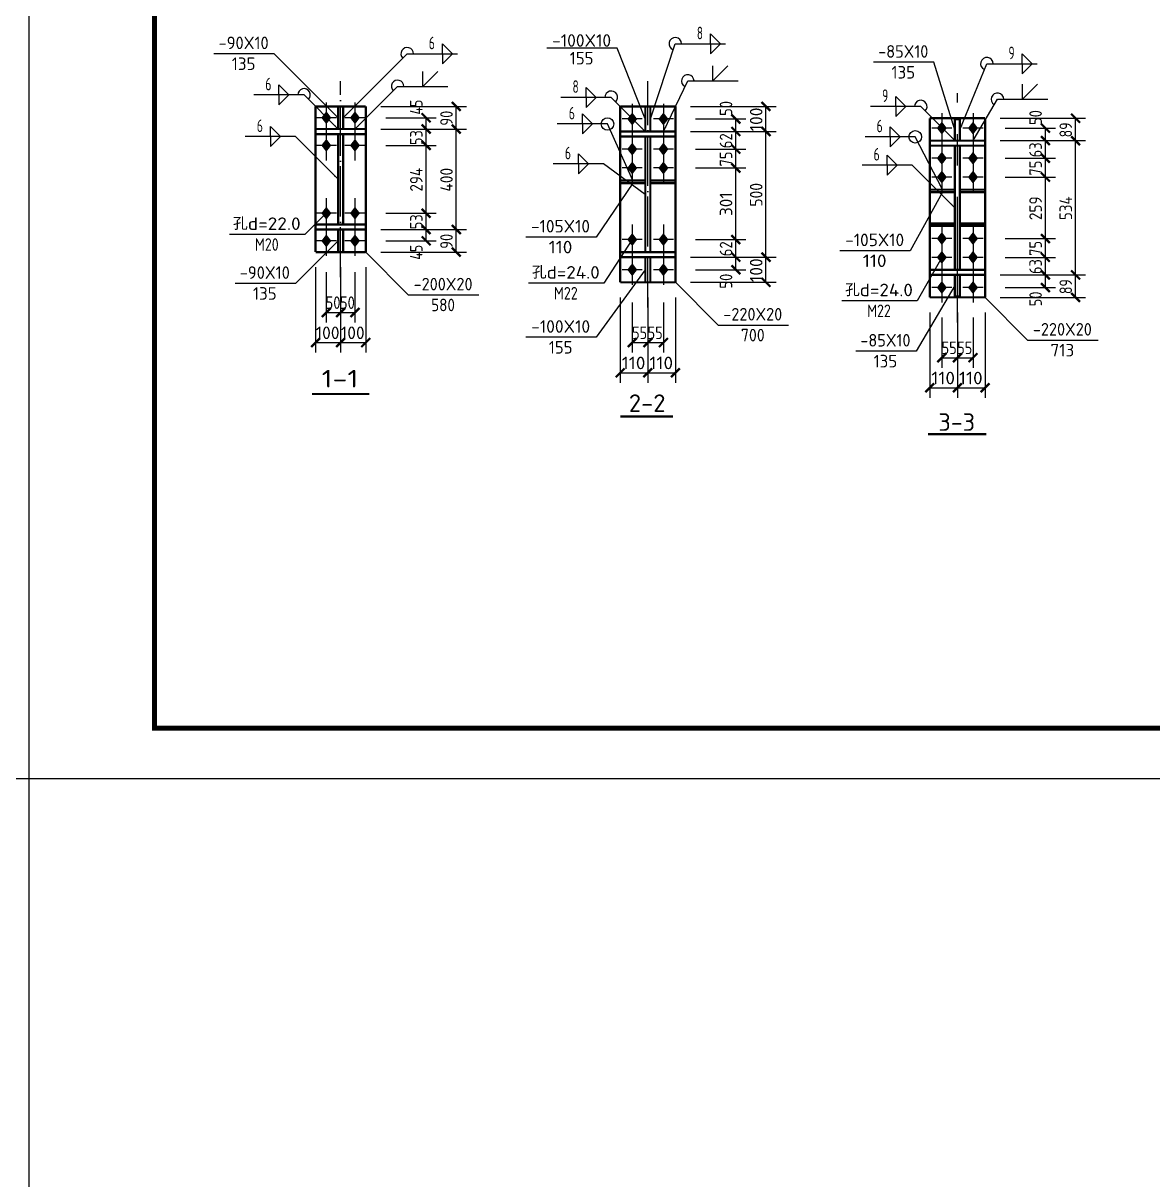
# Model space of a CAD drawing. Extents: x 14207793 to 14719554, y -1675802 to -1228715.
# Drawn here: x 14406920 to 14429390, y -1370679 to -1347660 of the extents above; entities that cross this region are included whole.
import ezdxf
from ezdxf.enums import TextEntityAlignment as Align

# ---------------------------------------------------------------- set-up
doc = ezdxf.new("R2010")
doc.units = 0
doc.header["$LTSCALE"] = 500
doc.header["$MEASUREMENT"] = 0
doc.linetypes.add('6', pattern=[8.75, 5, -1.25, 1.25, -1.25])
doc.linetypes.add('DOTE', pattern=[2.42, 2, -0.2, 0.02, -0.2])
doc.layers.get('0').update_dxf_attribs({"linetype": 'CONTINUOUS'})
for name, color, linetype in [('10', 1, 'CONTINUOUS'), ('20', 2, 'CONTINUOUS'), ('DOTE', 8, 'DOTE'), ('PUB_TITLE', 4, 'CONTINUOUS'), ('尺寸标注', 253, 'CONTINUOUS'), ('焊缝标注', 253, 'CONTINUOUS'), ('编号标注', 253, 'CONTINUOUS'), ('螺栓孔标注', 7, 'CONTINUOUS'), ('钢板标注', 253, 'CONTINUOUS')]:
    doc.layers.add(name, color=color, linetype=linetype)
doc.styles.get("Standard").update_dxf_attribs({"font": 'SYSZ.shx', "width": 0.75, "bigfont": 'SYFS.shx'})

msp = doc.modelspace()

# ---------------------------------------------------------------- linework, layer by layer
at = {"color": 6}
msp.add_lwpolyline([(14394017.5, -1362692.5), (14407030, -1362692.5), (14407030, -1376567.5), (14394017.5, -1376567.5)], close=True, dxfattribs=at)
at = {"layer": '10', "color": 7, "linetype": '6'}
msp.add_line((14425502.5, -1353617.29), (14425502.5, -1349052.72), dxfattribs=at)
at = {"layer": '10', "color": 253}
for p, q in [((14412950, -1349242.5), (14412950, -1349842.5)), ((14413520, -1349242.5), (14413520, -1349842.5)), ((14419035, -1349267.5), (14419035, -1349867.5)), ((14419655, -1349267.5), (14419655, -1349867.5)), ((14413150, -1349542.5), (14412750, -1349542.5)), ((14413720, -1349542.5), (14413320, -1349542.5)), ((14419235, -1349567.5), (14418835, -1349567.5)), ((14419855, -1349567.5), (14419455, -1349567.5)), ((14425192.5, -1349448.76), (14425192.5, -1350048.76)), ((14425812.5, -1349448.76), (14425812.5, -1350048.76)), ((14412950, -1349792.5), (14412950, -1350392.5)), ((14413520, -1349792.5), (14413520, -1350392.5)), ((14425392.5, -1349748.76), (14424992.5, -1349748.76)), ((14426012.5, -1349748.76), (14425612.5, -1349748.76)), ((14419035, -1349867.5), (14419035, -1350467.5)), ((14419655, -1349867.5), (14419655, -1350467.5)), ((14425192.5, -1350048.76), (14425192.5, -1350648.76)), ((14425812.5, -1350048.76), (14425812.5, -1350648.76)), ((14413150, -1350092.5), (14412750, -1350092.5)), ((14413720, -1350092.5), (14413320, -1350092.5)), ((14419235, -1350167.5), (14418835, -1350167.5)), ((14419035, -1350242.5), (14419035, -1350842.5)), ((14419855, -1350167.5), (14419455, -1350167.5)), ((14419655, -1350242.5), (14419655, -1350842.5)), ((14425392.5, -1350348.76), (14424992.5, -1350348.76)), ((14425192.5, -1350423.76), (14425192.5, -1351023.76)), ((14426012.5, -1350348.76), (14425612.5, -1350348.76)), ((14425812.5, -1350423.76), (14425812.5, -1351023.76)), ((14419235, -1350542.5), (14418835, -1350542.5)), ((14419855, -1350542.5), (14419455, -1350542.5)), ((14425392.5, -1350723.76), (14424992.5, -1350723.76)), ((14426012.5, -1350723.76), (14425612.5, -1350723.76)), ((14412950, -1351142.5), (14412950, -1351742.5)), ((14413520, -1351142.5), (14413520, -1351742.5)), ((14413150, -1351442.5), (14412750, -1351442.5)), ((14413720, -1351442.5), (14413320, -1351442.5)), ((14425192.5, -1351646.26), (14425192.5, -1352246.26)), ((14425812.5, -1351646.26), (14425812.5, -1352246.26)), ((14412950, -1351692.5), (14412950, -1352292.5)), ((14413520, -1351692.5), (14413520, -1352292.5)), ((14419035, -1351667.5), (14419035, -1352267.5)), ((14419655, -1351667.5), (14419655, -1352267.5)), ((14413150, -1351992.5), (14412750, -1351992.5)), ((14413720, -1351992.5), (14413320, -1351992.5)), ((14419235, -1351967.5), (14418835, -1351967.5)), ((14419855, -1351967.5), (14419455, -1351967.5)), ((14425392.5, -1351946.26), (14424992.5, -1351946.26)), ((14425192.5, -1352021.26), (14425192.5, -1352621.26)), ((14426012.5, -1351946.26), (14425612.5, -1351946.26)), ((14425812.5, -1352021.26), (14425812.5, -1352621.26)), ((14419035, -1352267.5), (14419035, -1352867.5)), ((14419655, -1352267.5), (14419655, -1352867.5)), ((14425392.5, -1352321.26), (14424992.5, -1352321.26)), ((14426012.5, -1352321.26), (14425612.5, -1352321.26)), ((14419235, -1352567.5), (14418835, -1352567.5)), ((14419855, -1352567.5), (14419455, -1352567.5)), ((14425192.5, -1352621.26), (14425192.5, -1353221.26)), ((14425812.5, -1352621.26), (14425812.5, -1353221.26)), ((14425392.5, -1352921.26), (14424992.5, -1352921.26)), ((14426012.5, -1352921.26), (14425612.5, -1352921.26))]:
    msp.add_line(p, q, dxfattribs=at)
at = {"layer": '10', "color": 3, "const_width": 45}
for points in [[(14412735, -1349767.5), (14412735, -1349867.5)], [(14413735, -1349767.5), (14412735, -1349767.5)], [(14413735, -1349867.5), (14413735, -1349767.5)], [(14418795, -1349817.5), (14418795, -1349917.5)], [(14419895, -1349817.5), (14418795, -1349817.5)], [(14419895, -1349917.5), (14419895, -1349817.5)], [(14412735, -1349867.5), (14413735, -1349867.5)], [(14413185, -1351667.5), (14413185, -1349867.5)], [(14413285, -1351667.5), (14413285, -1349867.5)], [(14418795, -1349917.5), (14419895, -1349917.5)], [(14419295, -1352217.5), (14419295, -1349917.5)], [(14419395, -1352217.5), (14419395, -1349917.5)], [(14424952.5, -1349998.76), (14424952.5, -1350098.76)], [(14426052.5, -1349998.76), (14424952.5, -1349998.76)], [(14426052.5, -1350098.76), (14426052.5, -1349998.76)], [(14424952.5, -1350098.76), (14426052.5, -1350098.76)], [(14425452.5, -1352571.26), (14425452.5, -1350098.76)], [(14425552.5, -1352571.26), (14425552.5, -1350098.76)], [(14412735, -1351667.5), (14412735, -1351767.5)], [(14413735, -1351667.5), (14412735, -1351667.5)], [(14413735, -1351767.5), (14413735, -1351667.5)], [(14412735, -1351767.5), (14413735, -1351767.5)], [(14418795, -1352217.5), (14418795, -1352317.5)], [(14419895, -1352217.5), (14418795, -1352217.5)], [(14418795, -1352317.5), (14419895, -1352317.5)], [(14419895, -1352317.5), (14419895, -1352217.5)], [(14424952.5, -1352571.26), (14424952.5, -1352671.26)], [(14426052.5, -1352571.26), (14424952.5, -1352571.26)], [(14426052.5, -1352671.26), (14426052.5, -1352571.26)], [(14424952.5, -1352671.26), (14426052.5, -1352671.26)]]:
    msp.add_lwpolyline(points, dxfattribs=at)
at = {"layer": '10', "const_width": 45}
for points in [[(14412662.5, -1355040), (14413807.5, -1355040)], [(14418797.5, -1355490), (14419847.5, -1355490)], [(14424920, -1355839.79), (14426077.5, -1355839.79)]]:
    msp.add_lwpolyline(points, dxfattribs=at)
at = {"layer": '10'}
for points in [[(14412950, -1349412.5), (14412850, -1349542.5), (14413050, -1349542.5), (14412950, -1349672.5)], [(14413520, -1349412.5), (14413420, -1349542.5), (14413620, -1349542.5), (14413520, -1349672.5)], [(14419035, -1349437.5), (14418935, -1349567.5), (14419135, -1349567.5), (14419035, -1349697.5)], [(14419655, -1349437.5), (14419555, -1349567.5), (14419755, -1349567.5), (14419655, -1349697.5)], [(14425192.5, -1349618.76), (14425092.5, -1349748.76), (14425292.5, -1349748.76), (14425192.5, -1349878.76)], [(14425812.5, -1349618.76), (14425712.5, -1349748.76), (14425912.5, -1349748.76), (14425812.5, -1349878.76)], [(14412950, -1349962.5), (14412850, -1350092.5), (14413050, -1350092.5), (14412950, -1350222.5)], [(14413520, -1349962.5), (14413420, -1350092.5), (14413620, -1350092.5), (14413520, -1350222.5)], [(14419035, -1350037.5), (14418935, -1350167.5), (14419135, -1350167.5), (14419035, -1350297.5)], [(14419655, -1350037.5), (14419555, -1350167.5), (14419755, -1350167.5), (14419655, -1350297.5)], [(14425192.5, -1350218.76), (14425092.5, -1350348.76), (14425292.5, -1350348.76), (14425192.5, -1350478.76)], [(14425812.5, -1350218.76), (14425712.5, -1350348.76), (14425912.5, -1350348.76), (14425812.5, -1350478.76)], [(14419035, -1350412.5), (14418935, -1350542.5), (14419135, -1350542.5), (14419035, -1350672.5)], [(14419655, -1350412.5), (14419555, -1350542.5), (14419755, -1350542.5), (14419655, -1350672.5)], [(14425192.5, -1350593.76), (14425092.5, -1350723.76), (14425292.5, -1350723.76), (14425192.5, -1350853.76)], [(14425812.5, -1350593.76), (14425712.5, -1350723.76), (14425912.5, -1350723.76), (14425812.5, -1350853.76)], [(14412950, -1351312.5), (14412850, -1351442.5), (14413050, -1351442.5), (14412950, -1351572.5)], [(14413520, -1351312.5), (14413420, -1351442.5), (14413620, -1351442.5), (14413520, -1351572.5)], [(14412950, -1351862.5), (14412850, -1351992.5), (14413050, -1351992.5), (14412950, -1352122.5)], [(14413520, -1351862.5), (14413420, -1351992.5), (14413620, -1351992.5), (14413520, -1352122.5)], [(14419035, -1351837.5), (14418935, -1351967.5), (14419135, -1351967.5), (14419035, -1352097.5)], [(14419655, -1351837.5), (14419555, -1351967.5), (14419755, -1351967.5), (14419655, -1352097.5)], [(14425192.5, -1351816.26), (14425092.5, -1351946.26), (14425292.5, -1351946.26), (14425192.5, -1352076.26)], [(14425812.5, -1351816.26), (14425712.5, -1351946.26), (14425912.5, -1351946.26), (14425812.5, -1352076.26)], [(14425192.5, -1352191.26), (14425092.5, -1352321.26), (14425292.5, -1352321.26), (14425192.5, -1352451.26)], [(14425812.5, -1352191.26), (14425712.5, -1352321.26), (14425912.5, -1352321.26), (14425812.5, -1352451.26)], [(14419035, -1352437.5), (14418935, -1352567.5), (14419135, -1352567.5), (14419035, -1352697.5)], [(14419655, -1352437.5), (14419555, -1352567.5), (14419755, -1352567.5), (14419655, -1352697.5)], [(14425192.5, -1352791.26), (14425092.5, -1352921.26), (14425292.5, -1352921.26), (14425192.5, -1353051.26)], [(14425812.5, -1352791.26), (14425712.5, -1352921.26), (14425912.5, -1352921.26), (14425812.5, -1353051.26)]]:
    msp.add_solid(points, dxfattribs=at)
at = {"layer": '20', "const_width": 45}
for points in [[(14412735, -1349317.5), (14412735, -1352217.5)], [(14413735, -1349317.5), (14412735, -1349317.5)], [(14413185, -1349317.5), (14413185, -1349767.5)], [(14413285, -1349317.5), (14413185, -1349317.5)], [(14413285, -1349767.5), (14413285, -1349317.5)], [(14413735, -1352217.5), (14413735, -1349317.5)], [(14418795, -1349317.5), (14418795, -1352817.5)], [(14419895, -1349317.5), (14418795, -1349317.5)], [(14419295, -1349317.5), (14419295, -1349817.5)], [(14419395, -1349317.5), (14419295, -1349317.5)], [(14419395, -1349817.5), (14419395, -1349317.5)], [(14419895, -1352817.5), (14419895, -1349317.5)], [(14424952.5, -1349552.72), (14424952.5, -1353117.29)], [(14426052.5, -1349552.72), (14424952.5, -1349552.72)], [(14425452.5, -1349573.76), (14425452.5, -1349998.76)], [(14425552.5, -1349573.76), (14425452.5, -1349573.76)], [(14425552.5, -1349998.76), (14425552.5, -1349573.76)], [(14426052.5, -1353117.29), (14426052.5, -1349552.72)], [(14413185, -1349767.5), (14413285, -1349767.5)], [(14419295, -1349817.5), (14419395, -1349817.5)], [(14425452.5, -1349998.76), (14425552.5, -1349998.76)], [(14418795, -1350792.5), (14418795, -1350842.5)], [(14419295, -1350792.5), (14418795, -1350792.5)], [(14418795, -1350842.5), (14419295, -1350842.5)], [(14419295, -1350842.5), (14419295, -1350792.5)], [(14419395, -1350842.5), (14419395, -1350792.5)], [(14419395, -1350792.5), (14419895, -1350792.5)], [(14419895, -1350842.5), (14419395, -1350842.5)], [(14419895, -1350792.5), (14419895, -1350842.5)], [(14424952.5, -1350973.76), (14424952.5, -1351023.76)], [(14425452.5, -1350973.76), (14424952.5, -1350973.76)], [(14425452.5, -1351023.76), (14425452.5, -1350973.76)], [(14425552.5, -1351023.76), (14425552.5, -1350973.76)], [(14425552.5, -1350973.76), (14426052.5, -1350973.76)], [(14426052.5, -1350973.76), (14426052.5, -1351023.76)], [(14424952.5, -1351023.76), (14425452.5, -1351023.76)], [(14426052.5, -1351023.76), (14425552.5, -1351023.76)], [(14424952.5, -1351646.26), (14425452.5, -1351646.26)], [(14424952.5, -1351696.26), (14424952.5, -1351646.26)], [(14425452.5, -1351646.26), (14425452.5, -1351696.26)], [(14425552.5, -1351646.26), (14425552.5, -1351696.26)], [(14426052.5, -1351646.26), (14425552.5, -1351646.26)], [(14426052.5, -1351696.26), (14426052.5, -1351646.26)], [(14413185, -1352217.5), (14413185, -1351767.5)], [(14413185, -1351767.5), (14413285, -1351767.5)], [(14413285, -1351767.5), (14413285, -1352217.5)], [(14425452.5, -1351696.26), (14424952.5, -1351696.26)], [(14425552.5, -1351696.26), (14426052.5, -1351696.26)], [(14412735, -1352217.5), (14413735, -1352217.5)], [(14413285, -1352217.5), (14413185, -1352217.5)], [(14419295, -1352817.5), (14419295, -1352317.5)], [(14419295, -1352317.5), (14419395, -1352317.5)], [(14419395, -1352317.5), (14419395, -1352817.5)], [(14418795, -1352817.5), (14419895, -1352817.5)], [(14419395, -1352817.5), (14419295, -1352817.5)], [(14425452.5, -1353096.26), (14425452.5, -1352671.26)], [(14425452.5, -1352671.26), (14425552.5, -1352671.26)], [(14425552.5, -1352671.26), (14425552.5, -1353096.26)], [(14424952.5, -1353117.29), (14426052.5, -1353117.29)], [(14425552.5, -1353096.26), (14425452.5, -1353096.26)]]:
    msp.add_lwpolyline(points, dxfattribs=at)
at = {"layer": 'DOTE'}
for p, q in [((14413235, -1352717.5), (14413235, -1348817.5)), ((14419345, -1353317.5), (14419345, -1348817.5))]:
    msp.add_line(p, q, dxfattribs=at)
at = {"layer": 'PUB_TITLE'}
msp.add_lwpolyline([(14407030, -1362692.5), (14466430, -1362692.5), (14466430, -1320692.5), (14407030, -1320692.5)], close=True, dxfattribs=at)
at = {"layer": 'PUB_TITLE', "const_width": 100}
msp.add_lwpolyline([(14409530, -1361692.5), (14465430, -1361692.5), (14465430, -1321692.5), (14409530, -1321692.5)], close=True, dxfattribs=at)
at = {"layer": '尺寸标注'}
for p, q in [((14414035, -1349317.5), (14415735, -1349317.5)), ((14415535, -1349767.5), (14415535, -1349317.5)), ((14420195, -1349317.5), (14421895, -1349317.5)), ((14421695, -1349817.5), (14421695, -1349317.5)), ((14414135, -1349542.5), (14415135, -1349542.5)), ((14414935, -1349767.5), (14414935, -1349542.5)), ((14420295, -1349567.5), (14421295, -1349567.5)), ((14421095, -1349817.5), (14421095, -1349567.5)), ((14426352.5, -1349552.72), (14428052.5, -1349552.72)), ((14427852.5, -1349998.76), (14427852.5, -1349552.72)), ((14414035, -1349767.5), (14415735, -1349767.5)), ((14414035, -1349767.5), (14415735, -1349767.5)), ((14414135, -1349767.5), (14415135, -1349767.5)), ((14414135, -1349767.5), (14415135, -1349767.5)), ((14414935, -1350092.5), (14414935, -1349767.5)), ((14415535, -1351767.5), (14415535, -1349767.5)), ((14420195, -1349817.5), (14421895, -1349817.5)), ((14420195, -1349817.5), (14421895, -1349817.5)), ((14420295, -1349817.5), (14421295, -1349817.5)), ((14420295, -1349817.5), (14421295, -1349817.5)), ((14421095, -1350167.5), (14421095, -1349817.5)), ((14421695, -1352317.5), (14421695, -1349817.5)), ((14426452.5, -1349748.76), (14427452.5, -1349748.76)), ((14427252.5, -1349998.76), (14427252.5, -1349748.76)), ((14426352.5, -1349998.76), (14428052.5, -1349998.76)), ((14426352.5, -1349998.76), (14428052.5, -1349998.76)), ((14426452.5, -1349998.76), (14427452.5, -1349998.76)), ((14426452.5, -1349998.76), (14427452.5, -1349998.76)), ((14427252.5, -1350348.76), (14427252.5, -1349998.76)), ((14427852.5, -1352671.26), (14427852.5, -1349998.76)), ((14414135, -1350092.5), (14415135, -1350092.5)), ((14414135, -1350092.5), (14415135, -1350092.5)), ((14414935, -1351442.5), (14414935, -1350092.5)), ((14420295, -1350167.5), (14421295, -1350167.5)), ((14420295, -1350167.5), (14421295, -1350167.5)), ((14421095, -1350542.5), (14421095, -1350167.5)), ((14426452.5, -1350348.76), (14427452.5, -1350348.76)), ((14426452.5, -1350348.76), (14427452.5, -1350348.76)), ((14427252.5, -1350723.76), (14427252.5, -1350348.76)), ((14420295, -1350542.5), (14421295, -1350542.5)), ((14420295, -1350542.5), (14421295, -1350542.5)), ((14421095, -1351967.5), (14421095, -1350542.5)), ((14426452.5, -1350723.76), (14427452.5, -1350723.76)), ((14426452.5, -1350723.76), (14427452.5, -1350723.76)), ((14427252.5, -1351946.26), (14427252.5, -1350723.76)), ((14414135, -1351442.5), (14415135, -1351442.5)), ((14414135, -1351442.5), (14415135, -1351442.5)), ((14414935, -1351767.5), (14414935, -1351442.5)), ((14414035, -1351767.5), (14415735, -1351767.5)), ((14414035, -1351767.5), (14415735, -1351767.5)), ((14414135, -1351767.5), (14415135, -1351767.5)), ((14414135, -1351767.5), (14415135, -1351767.5)), ((14414935, -1351992.5), (14414935, -1351767.5)), ((14415535, -1352217.5), (14415535, -1351767.5)), ((14414135, -1351992.5), (14415135, -1351992.5)), ((14420295, -1351967.5), (14421295, -1351967.5)), ((14420295, -1351967.5), (14421295, -1351967.5)), ((14421095, -1352317.5), (14421095, -1351967.5)), ((14426452.5, -1351946.26), (14427452.5, -1351946.26)), ((14426452.5, -1351946.26), (14427452.5, -1351946.26)), ((14427252.5, -1352321.26), (14427252.5, -1351946.26)), ((14414035, -1352217.5), (14415735, -1352217.5)), ((14420195, -1352317.5), (14421895, -1352317.5)), ((14420195, -1352317.5), (14421895, -1352317.5)), ((14420295, -1352317.5), (14421295, -1352317.5)), ((14420295, -1352317.5), (14421295, -1352317.5)), ((14421095, -1352567.5), (14421095, -1352317.5)), ((14421695, -1352817.5), (14421695, -1352317.5)), ((14426452.5, -1352321.26), (14427452.5, -1352321.26)), ((14426452.5, -1352321.26), (14427452.5, -1352321.26)), ((14427252.5, -1352671.26), (14427252.5, -1352321.26)), ((14412735, -1352517.5), (14412735, -1354217.5)), ((14413235, -1352517.5), (14413235, -1354217.5)), ((14413235, -1352517.5), (14413235, -1354217.5)), ((14413735, -1352517.5), (14413735, -1354217.5)), ((14420295, -1352567.5), (14421295, -1352567.5)), ((14412950, -1352617.5), (14412950, -1353617.5)), ((14413235, -1352617.5), (14413235, -1353617.5)), ((14413235, -1352617.5), (14413235, -1353617.5)), ((14413520, -1352617.5), (14413520, -1353617.5)), ((14426352.5, -1352671.26), (14428052.5, -1352671.26)), ((14426352.5, -1352671.26), (14428052.5, -1352671.26)), ((14426452.5, -1352671.26), (14427452.5, -1352671.26)), ((14426452.5, -1352671.26), (14427452.5, -1352671.26)), ((14427252.5, -1352921.26), (14427252.5, -1352671.26)), ((14427852.5, -1353117.29), (14427852.5, -1352671.26)), ((14420195, -1352817.5), (14421895, -1352817.5)), ((14426452.5, -1352921.26), (14427452.5, -1352921.26)), ((14418795, -1353117.5), (14418795, -1354817.5)), ((14419035, -1353217.5), (14419035, -1354217.5)), ((14419345, -1353117.5), (14419345, -1354817.5)), ((14419345, -1353117.5), (14419345, -1354817.5)), ((14419345, -1353217.5), (14419345, -1354217.5)), ((14419345, -1353217.5), (14419345, -1354217.5)), ((14419655, -1353217.5), (14419655, -1354217.5)), ((14419895, -1353117.5), (14419895, -1354817.5)), ((14426352.5, -1353117.29), (14428052.5, -1353117.29)), ((14412950, -1353417.5), (14413235, -1353417.5)), ((14413235, -1353417.5), (14413520, -1353417.5)), ((14424952.5, -1353417.29), (14424952.5, -1355117.29)), ((14425502.5, -1353417.29), (14425502.5, -1355117.29)), ((14425502.5, -1353417.29), (14425502.5, -1355117.29)), ((14426052.5, -1353417.29), (14426052.5, -1355117.29)), ((14425192.5, -1353517.29), (14425192.5, -1354517.29)), ((14425502.5, -1353517.29), (14425502.5, -1354517.29)), ((14425502.5, -1353517.29), (14425502.5, -1354517.29)), ((14425812.5, -1353517.29), (14425812.5, -1354517.29)), ((14412735, -1354017.5), (14413235, -1354017.5)), ((14413235, -1354017.5), (14413735, -1354017.5)), ((14419035, -1354017.5), (14419345, -1354017.5)), ((14419345, -1354017.5), (14419655, -1354017.5)), ((14425192.5, -1354317.29), (14425502.5, -1354317.29)), ((14425502.5, -1354317.29), (14425812.5, -1354317.29)), ((14418795, -1354617.5), (14419345, -1354617.5)), ((14419345, -1354617.5), (14419895, -1354617.5)), ((14424952.5, -1354917.29), (14425502.5, -1354917.29)), ((14425502.5, -1354917.29), (14426052.5, -1354917.29))]:
    msp.add_line(p, q, dxfattribs=at)
at = {"layer": '尺寸标注', "const_width": 45}
for points in [[(14415446.61, -1349229.11), (14415623.39, -1349405.89)], [(14421606.61, -1349229.11), (14421783.39, -1349405.89)], [(14414846.61, -1349454.11), (14415023.39, -1349630.89)], [(14421006.61, -1349479.11), (14421183.39, -1349655.89)], [(14427764.11, -1349464.33), (14427940.89, -1349641.11)], [(14414846.61, -1349679.11), (14415023.39, -1349855.89)], [(14414846.61, -1349679.11), (14415023.39, -1349855.89)], [(14415446.61, -1349679.11), (14415623.39, -1349855.89)], [(14415446.61, -1349679.11), (14415623.39, -1349855.89)], [(14421006.61, -1349729.11), (14421183.39, -1349905.89)], [(14421006.61, -1349729.11), (14421183.39, -1349905.89)], [(14421606.61, -1349729.11), (14421783.39, -1349905.89)], [(14421606.61, -1349729.11), (14421783.39, -1349905.89)], [(14427164.11, -1349660.37), (14427340.89, -1349837.15)], [(14414846.61, -1350004.11), (14415023.39, -1350180.89)], [(14414846.61, -1350004.11), (14415023.39, -1350180.89)], [(14427164.11, -1349910.37), (14427340.89, -1350087.15)], [(14427164.11, -1349910.37), (14427340.89, -1350087.15)], [(14427764.11, -1349910.37), (14427940.89, -1350087.15)], [(14427764.11, -1349910.37), (14427940.89, -1350087.15)], [(14421006.61, -1350079.11), (14421183.39, -1350255.89)], [(14421006.61, -1350079.11), (14421183.39, -1350255.89)], [(14427164.11, -1350260.37), (14427340.89, -1350437.15)], [(14427164.11, -1350260.37), (14427340.89, -1350437.15)], [(14421006.61, -1350454.11), (14421183.39, -1350630.89)], [(14421006.61, -1350454.11), (14421183.39, -1350630.89)], [(14427164.11, -1350635.37), (14427340.89, -1350812.15)], [(14427164.11, -1350635.37), (14427340.89, -1350812.15)], [(14414846.61, -1351354.11), (14415023.39, -1351530.89)], [(14414846.61, -1351354.11), (14415023.39, -1351530.89)], [(14414846.61, -1351679.11), (14415023.39, -1351855.89)], [(14414846.61, -1351679.11), (14415023.39, -1351855.89)], [(14415446.61, -1351679.11), (14415623.39, -1351855.89)], [(14415446.61, -1351679.11), (14415623.39, -1351855.89)], [(14414846.61, -1351904.11), (14415023.39, -1352080.89)], [(14421006.61, -1351879.11), (14421183.39, -1352055.89)], [(14421006.61, -1351879.11), (14421183.39, -1352055.89)], [(14427164.11, -1351857.87), (14427340.89, -1352034.64)], [(14427164.11, -1351857.87), (14427340.89, -1352034.64)], [(14415446.61, -1352129.11), (14415623.39, -1352305.89)], [(14421006.61, -1352229.11), (14421183.39, -1352405.89)], [(14421006.61, -1352229.11), (14421183.39, -1352405.89)], [(14421606.61, -1352229.11), (14421783.39, -1352405.89)], [(14421606.61, -1352229.11), (14421783.39, -1352405.89)], [(14427164.11, -1352232.87), (14427340.89, -1352409.64)], [(14427164.11, -1352232.87), (14427340.89, -1352409.64)], [(14421006.61, -1352479.11), (14421183.39, -1352655.89)], [(14427164.11, -1352582.87), (14427340.89, -1352759.64)], [(14427164.11, -1352582.87), (14427340.89, -1352759.64)], [(14427764.11, -1352582.87), (14427940.89, -1352759.64)], [(14427764.11, -1352582.87), (14427940.89, -1352759.64)], [(14421606.61, -1352729.11), (14421783.39, -1352905.89)], [(14427164.11, -1352832.87), (14427340.89, -1353009.64)], [(14427764.11, -1353028.9), (14427940.89, -1353205.68)], [(14412861.61, -1353505.89), (14413038.39, -1353329.11)], [(14413146.61, -1353505.89), (14413323.39, -1353329.11)], [(14413146.61, -1353505.89), (14413323.39, -1353329.11)], [(14413431.61, -1353505.89), (14413608.39, -1353329.11)], [(14412646.61, -1354105.89), (14412823.39, -1353929.11)], [(14413146.61, -1354105.89), (14413323.39, -1353929.11)], [(14413146.61, -1354105.89), (14413323.39, -1353929.11)], [(14413646.61, -1354105.89), (14413823.39, -1353929.11)], [(14418946.61, -1354105.89), (14419123.39, -1353929.11)], [(14419256.61, -1354105.89), (14419433.39, -1353929.11)], [(14419256.61, -1354105.89), (14419433.39, -1353929.11)], [(14419566.61, -1354105.89), (14419743.39, -1353929.11)], [(14425104.11, -1354405.68), (14425280.89, -1354228.9)], [(14425414.11, -1354405.68), (14425590.89, -1354228.9)], [(14425414.11, -1354405.68), (14425590.89, -1354228.9)], [(14425724.11, -1354405.68), (14425900.89, -1354228.9)], [(14418706.61, -1354705.89), (14418883.39, -1354529.11)], [(14419256.61, -1354705.89), (14419433.39, -1354529.11)], [(14419256.61, -1354705.89), (14419433.39, -1354529.11)], [(14419806.61, -1354705.89), (14419983.39, -1354529.11)], [(14424864.11, -1355005.68), (14425040.89, -1354828.9)], [(14425414.11, -1355005.68), (14425590.89, -1354828.9)], [(14425414.11, -1355005.68), (14425590.89, -1354828.9)], [(14425964.11, -1355005.68), (14426140.89, -1354828.9)]]:
    msp.add_lwpolyline(points, dxfattribs=at)
at = {"layer": '焊缝标注'}
for p, q in [((14420589.49, -1348071.75), (14420589.49, -1347871.75)), ((14420589.49, -1347871.75), (14420789.49, -1348071.75)), ((14415258.3, -1348270.21), (14415258.3, -1348070.21)), ((14415258.3, -1348070.21), (14415458.3, -1348270.21)), ((14419395, -1349567.5), (14419889.49, -1348071.75)), ((14419889.49, -1348071.75), (14420889.49, -1348071.75)), ((14420589.49, -1348071.75), (14420589.49, -1348271.75)), ((14420589.49, -1348271.75), (14420789.49, -1348071.75)), ((14413285, -1349542.5), (14414558.3, -1348270.21)), ((14414558.3, -1348270.21), (14415558.3, -1348270.21)), ((14415258.3, -1348270.21), (14415258.3, -1348470.21)), ((14415258.3, -1348470.21), (14415458.3, -1348270.21)), ((14426788.45, -1348468.18), (14426788.45, -1348268.18)), ((14426788.45, -1348268.18), (14426988.45, -1348468.18)), ((14414868.87, -1348919.31), (14415168.87, -1348619.31)), ((14414868.87, -1348919.31), (14414868.87, -1348619.31)), ((14420638.93, -1348809.28), (14420938.93, -1348509.28)), ((14420638.93, -1348809.28), (14420638.93, -1348509.28)), ((14425552.5, -1349786.26), (14426088.45, -1348468.18)), ((14426088.45, -1348468.18), (14427088.45, -1348468.18)), ((14426788.45, -1348468.18), (14426788.45, -1348668.18)), ((14426788.45, -1348668.18), (14426988.45, -1348468.18)), ((14412006.99, -1349087.87), (14412006.99, -1348887.87)), ((14412206.99, -1349087.87), (14412006.99, -1348887.87)), ((14419655, -1349817.5), (14420138.93, -1348809.28)), ((14420138.93, -1348809.28), (14421138.93, -1348809.28)), ((14426798.56, -1349174.27), (14427098.56, -1348874.27)), ((14426798.56, -1349174.27), (14426798.56, -1348874.27)), ((14412506.99, -1349087.87), (14411506.99, -1349087.87)), ((14412006.99, -1349087.87), (14412006.99, -1349287.87)), ((14412206.99, -1349087.87), (14412006.99, -1349287.87)), ((14413185, -1349767.5), (14412506.99, -1349087.87)), ((14413520, -1349767.5), (14414368.87, -1348919.31)), ((14414368.87, -1348919.31), (14415368.87, -1348919.31)), ((14418116.99, -1349137.87), (14418116.99, -1348937.87)), ((14418316.99, -1349137.87), (14418116.99, -1348937.87)), ((14424274.49, -1349319.13), (14424274.49, -1349119.13)), ((14424474.49, -1349319.13), (14424274.49, -1349119.13)), ((14418616.99, -1349137.87), (14417616.99, -1349137.87)), ((14418116.99, -1349137.87), (14418116.99, -1349337.87)), ((14418316.99, -1349137.87), (14418116.99, -1349337.87)), ((14419295, -1349817.5), (14418616.99, -1349137.87)), ((14424774.49, -1349319.13), (14423774.49, -1349319.13)), ((14424274.49, -1349319.13), (14424274.49, -1349519.13)), ((14424474.49, -1349319.13), (14424274.49, -1349519.13)), ((14425452.5, -1349998.76), (14424774.49, -1349319.13)), ((14425812.5, -1349998.76), (14426298.56, -1349174.27)), ((14426298.56, -1349174.27), (14427298.56, -1349174.27)), ((14418043.13, -1349666.26), (14418043.13, -1349466.26)), ((14418243.13, -1349666.26), (14418043.13, -1349466.26)), ((14411837.49, -1349917.96), (14411837.49, -1349717.96)), ((14412037.49, -1349917.96), (14411837.49, -1349717.96)), ((14418543.13, -1349666.26), (14417543.13, -1349666.26)), ((14418043.13, -1349666.26), (14418043.13, -1349866.26)), ((14418243.13, -1349666.26), (14418043.13, -1349866.26)), ((14419045, -1350792.5), (14418543.13, -1349666.26)), ((14424164.43, -1349921.99), (14424164.43, -1349721.99)), ((14424364.43, -1349921.99), (14424164.43, -1349721.99)), ((14412337.49, -1349917.96), (14411337.49, -1349917.96)), ((14411837.49, -1349917.96), (14411837.49, -1350117.96)), ((14412037.49, -1349917.96), (14411837.49, -1350117.96)), ((14413185, -1350767.5), (14412337.49, -1349917.96)), ((14424664.43, -1349921.99), (14423664.43, -1349921.99)), ((14424164.43, -1349921.99), (14424164.43, -1350121.99)), ((14424364.43, -1349921.99), (14424164.43, -1350121.99)), ((14425202.5, -1350973.76), (14424664.43, -1349921.99)), ((14417965.14, -1350459.83), (14417965.14, -1350259.83)), ((14418165.14, -1350459.83), (14417965.14, -1350259.83)), ((14418465.14, -1350459.83), (14417465.14, -1350459.83)), ((14417965.14, -1350459.83), (14417965.14, -1350659.83)), ((14418165.14, -1350459.83), (14417965.14, -1350659.83)), ((14419295, -1351067.5), (14418465.14, -1350459.83)), ((14424604.99, -1350485.47), (14423604.99, -1350485.47)), ((14424104.99, -1350485.47), (14424104.99, -1350285.47)), ((14424304.99, -1350485.47), (14424104.99, -1350285.47)), ((14424104.99, -1350485.47), (14424104.99, -1350685.47)), ((14424304.99, -1350485.47), (14424104.99, -1350685.47)), ((14425452.5, -1351335.01), (14424604.99, -1350485.47))]:
    msp.add_line(p, q, dxfattribs=at)
for centre in [(14418543.13, -1349666.26), (14424664.43, -1349921.99)]:
    msp.add_circle(centre, 125, dxfattribs=at)
for centre, start, end in [((14419889.49, -1348071.75), 0, 251.706199), ((14414558.3, -1348270.21), 0, 224.977194), ((14426088.45, -1348468.18), 0, 247.872535), ((14414368.87, -1348919.31), 0, 224.977194), ((14420138.93, -1348809.28), 0, 244.359931), ((14412506.99, -1349087.87), 314.931548, 180.000005), ((14418616.99, -1349137.87), 314.931548, 180.000005), ((14426298.56, -1349174.27), 0, 239.479178), ((14424774.49, -1349319.13), 314.931548, 180.000005)]:
    msp.add_arc(centre, 125, start, end, dxfattribs=at)
for points in [[(14413285, -1349542.5), (14413366.34, -1349482.43), (14413345.14, -1349461.21)], [(14419395, -1349567.5), (14419440.63, -1349477.26), (14419412.15, -1349467.85)], [(14413185, -1349767.5), (14413124.99, -1349686.11), (14413103.75, -1349707.3)], [(14413520, -1349767.5), (14413601.34, -1349707.43), (14413580.14, -1349686.21)], [(14419295, -1349817.5), (14419234.99, -1349736.11), (14419213.75, -1349757.3)], [(14419655, -1349817.5), (14419711.79, -1349733.84), (14419684.75, -1349720.86)], [(14425552.5, -1349786.26), (14425604.06, -1349699.27), (14425576.27, -1349687.97)], [(14425452.5, -1349998.76), (14425392.49, -1349917.37), (14425371.25, -1349938.56)], [(14425812.5, -1349998.76), (14425876.21, -1349920.23), (14425850.36, -1349905)], [(14413185, -1350767.5), (14413124.99, -1350686.11), (14413103.75, -1350707.3)], [(14419045, -1350792.5), (14419018, -1350695.05), (14418990.6, -1350707.26)], [(14425202.5, -1350973.76), (14425170.31, -1350877.9), (14425143.6, -1350891.56)], [(14419295, -1351067.5), (14419223.18, -1350996.32), (14419205.46, -1351020.52)], [(14425452.5, -1351335.01), (14425392.49, -1351253.62), (14425371.25, -1351274.81)]]:
    msp.add_solid(points, dxfattribs=at)
at = {"layer": '编号标注', "const_width": 10}
for points in [[(14412740, -1350767.5, 1), (14412730, -1350767.5, 1), (14412740, -1350767.5, 1)], [(14418800, -1351067.5, 1), (14418790, -1351067.5, 1), (14418800, -1351067.5, 1)], [(14424957.5, -1351335.01, 1), (14424947.5, -1351335.01, 1), (14424957.5, -1351335.01, 1)]]:
    msp.add_lwpolyline(points, format="xyb", dxfattribs=at)
at = {"layer": '螺栓孔标注'}
for p, q in [((14412950, -1351442.5), (14412524.89, -1351865.92)), ((14412524.89, -1351865.92), (14411024.89, -1351865.92)), ((14419035, -1351967.5), (14418472.86, -1352834.86)), ((14425192.5, -1352321.26), (14424701.37, -1353184.97)), ((14418472.86, -1352834.86), (14416972.86, -1352834.86)), ((14424701.37, -1353184.97), (14423201.37, -1353184.97))]:
    msp.add_line(p, q, dxfattribs=at)
at = {"layer": '螺栓孔标注', "const_width": 10}
for points in [[(14412955, -1351442.5, 1), (14412945, -1351442.5, 1), (14412955, -1351442.5, 1)], [(14419040, -1351967.5, 1), (14419030, -1351967.5, 1), (14419040, -1351967.5, 1)], [(14425197.5, -1352321.26, 1), (14425187.5, -1352321.26, 1), (14425197.5, -1352321.26, 1)]]:
    msp.add_lwpolyline(points, format="xyb", dxfattribs=at)
at = {"layer": '钢板标注'}
for p, q in [((14418736.76, -1348157.76), (14417336.76, -1348157.76)), ((14419295, -1349567.5), (14418736.76, -1348157.76)), ((14411913.73, -1348268.19), (14410713.73, -1348268.19)), ((14413185, -1349542.5), (14411913.73, -1348268.19)), ((14425034.16, -1348438.62), (14423834.16, -1348438.62)), ((14425452.5, -1349786.26), (14425034.16, -1348438.62)), ((14419045, -1350842.5), (14418316.85, -1351916.31)), ((14425202.5, -1351023.76), (14424565.56, -1352188.53)), ((14413185, -1351992.5), (14412334.78, -1352839.34)), ((14418316.85, -1351916.31), (14416916.85, -1351916.31)), ((14413735, -1352217.5), (14414581.16, -1353068.39)), ((14424565.56, -1352188.53), (14423165.56, -1352188.53)), ((14419295, -1352567.5), (14418319.67, -1353911.45)), ((14412334.78, -1352839.34), (14411134.78, -1352839.34)), ((14419895, -1352817.5), (14420741.16, -1353668.39)), ((14425452.5, -1352883.76), (14424679, -1354186.19)), ((14414581.16, -1353068.39), (14415981.16, -1353068.39)), ((14426052.5, -1353117.29), (14426898.66, -1353968.18)), ((14420741.16, -1353668.39), (14422141.16, -1353668.39)), ((14418319.67, -1353911.45), (14416919.67, -1353911.45)), ((14424679, -1354186.19), (14423479, -1354186.19)), ((14426898.66, -1353968.18), (14428298.66, -1353968.18))]:
    msp.add_line(p, q, dxfattribs=at)
at = {"layer": '钢板标注', "const_width": 10}
for points in [[(14413190, -1349542.5, 1), (14413180, -1349542.5, 1), (14413190, -1349542.5, 1)], [(14419300, -1349567.5, 1), (14419290, -1349567.5, 1), (14419300, -1349567.5, 1)], [(14425457.5, -1349786.26, 1), (14425447.5, -1349786.26, 1), (14425457.5, -1349786.26, 1)], [(14419050, -1350842.5, 1), (14419040, -1350842.5, 1), (14419050, -1350842.5, 1)], [(14425207.5, -1351023.76, 1), (14425197.5, -1351023.76, 1), (14425207.5, -1351023.76, 1)], [(14413190, -1351992.5, 1), (14413180, -1351992.5, 1), (14413190, -1351992.5, 1)], [(14413740, -1352217.5, 1), (14413730, -1352217.5, 1), (14413740, -1352217.5, 1)], [(14419300, -1352567.5, 1), (14419290, -1352567.5, 1), (14419300, -1352567.5, 1)], [(14419900, -1352817.5, 1), (14419890, -1352817.5, 1), (14419900, -1352817.5, 1)], [(14425457.5, -1352883.76, 1), (14425447.5, -1352883.76, 1), (14425457.5, -1352883.76, 1)], [(14426057.5, -1353117.29, 1), (14426047.5, -1353117.29, 1), (14426057.5, -1353117.29, 1)]]:
    msp.add_lwpolyline(points, format="xyb", dxfattribs=at)

# ---------------------------------------------------------------- texts
at = {"layer": '10'}
for s, width, p, p2 in [('1-1', 0.930638, (14412857, -1354909.5), (14413586, -1354909.5)), ('2-2', 0.729, (14418967, -1355397), (14419696, -1355397)), ('3-3', 0.728999, (14425124.5, -1355774.29), (14425853.5, -1355774.29))]:
    msp.add_text(s, height=350, dxfattribs=dict(at, width=width)).set_placement(p, p2, align=Align.FIT)
at = {"layer": '尺寸标注'}
for s, width, p, p2 in [('45', 0.735, (14414865, -1349481.25), (14414865, -1349183.75)), ('50', 0.735, (14421025, -1349506.25), (14421025, -1349208.75)), ('100', 0.7938, (14421625, -1349812.5), (14421625, -1349340)), ('90', 0.735, (14415465, -1349700), (14415465, -1349402.5)), ('50', 0.735, (14427182.5, -1349687.51), (14427182.5, -1349390.01)), ('53', 0.735, (14414865, -1350087.5), (14414865, -1349790)), ('89', 0.757272, (14427782.5, -1349933.24), (14427782.5, -1349635.74)), ('62', 0.735, (14421025, -1350150), (14421025, -1349852.5)), ('63', 0.735, (14427182.5, -1350331.26), (14427182.5, -1350033.76)), ('75', 0.735, (14421025, -1350512.5), (14421025, -1350215)), ('75', 0.735, (14427182.5, -1350693.76), (14427182.5, -1350396.26)), ('294', 0.721636, (14414865, -1351012.5), (14414865, -1350540)), ('400', 0.735, (14415465, -1351012.5), (14415465, -1350540)), ('500', 0.735, (14421625, -1351312.5), (14421625, -1350840)), ('301', 0.882, (14421025, -1351500), (14421025, -1351027.5)), ('259', 0.748868, (14427182.5, -1351580.01), (14427182.5, -1351107.51)), ('534', 0.721636, (14427782.5, -1351580.01), (14427782.5, -1351107.51)), ('53', 0.735001, (14414865, -1351762.5), (14414865, -1351465)), ('90', 0.735001, (14415465, -1352150), (14415465, -1351852.5)), ('45', 0.735001, (14414865, -1352368.75), (14414865, -1352071.25)), ('62', 0.735001, (14421025, -1352300), (14421025, -1352002.5)), ('75', 0.735, (14427182.5, -1352291.26), (14427182.5, -1351993.76)), ('100', 0.7938, (14421625, -1352812.5), (14421625, -1352340)), ('63', 0.735, (14427182.5, -1352653.76), (14427182.5, -1352356.26)), ('50', 0.735001, (14421025, -1352943.75), (14421025, -1352646.25)), ('89', 0.757272, (14427782.5, -1353051.77), (14427782.5, -1352754.27)), ('50', 0.735001, (14427182.5, -1353297.51), (14427182.5, -1353000.01))]:
    msp.add_text(s, height=250, rotation=90, dxfattribs=dict(at, width=width)).set_placement(p, p2, align=Align.FIT)
for s, width, p, p2 in [('50', 0.735, (14412935, -1353347.5), (14413232.5, -1353347.5)), ('50', 0.735001, (14413220, -1353347.5), (14413517.5, -1353347.5)), ('100', 0.7938, (14412740, -1353947.5), (14413212.5, -1353947.5)), ('100', 0.7938, (14413240, -1353947.5), (14413712.5, -1353947.5)), ('55', 0.735, (14419032.5, -1353947.5), (14419330, -1353947.5)), ('55', 0.735, (14419342.5, -1353947.5), (14419640, -1353947.5)), ('55', 0.735002, (14425190, -1354247.29), (14425487.5, -1354247.29)), ('55', 0.734998, (14425500, -1354247.29), (14425797.5, -1354247.29)), ('110', 0.862826, (14418825, -1354547.5), (14419297.5, -1354547.5)), ('110', 0.862826, (14419375, -1354547.5), (14419847.5, -1354547.5)), ('110', 0.862824, (14424982.5, -1354847.29), (14425455, -1354847.29)), ('110', 0.862824, (14425532.5, -1354847.29), (14426005, -1354847.29))]:
    msp.add_text(s, height=250, dxfattribs=dict(at, width=width)).set_placement(p, p2, align=Align.FIT)
at = {"layer": '焊缝标注'}
for s, width, p, p2 in [('8', 0.734995, (14420319.49, -1347981.75), (14420441.99, -1347981.75)), ('6', 0.791537, (14414988.3, -1348180.21), (14415110.8, -1348180.21)), ('9', 0.791533, (14426518.45, -1348378.18), (14426640.95, -1348378.18)), ('6', 0.791539, (14411736.99, -1348997.87), (14411859.49, -1348997.87)), ('8', 0.734999, (14417846.99, -1349047.87), (14417969.49, -1349047.87)), ('9', 0.791542, (14424004.49, -1349229.13), (14424126.99, -1349229.13)), ('6', 0.791537, (14417773.13, -1349576.26), (14417895.63, -1349576.26)), ('6', 0.791539, (14411567.49, -1349827.96), (14411689.99, -1349827.96)), ('6', 0.791533, (14423894.43, -1349831.99), (14424016.93, -1349831.99)), ('6', 0.791537, (14417695.14, -1350369.83), (14417817.63, -1350369.83)), ('6', 0.791542, (14423834.99, -1350395.47), (14423957.49, -1350395.47))]:
    msp.add_text(s, height=250, dxfattribs=dict(at, width=width)).set_placement(p, p2, align=Align.FIT)
at = {"layer": '螺栓孔标注'}
for s, width, p, p2 in [('孔d=22.0', 0.842187, (14411092.39, -1351775.92), (14412439.89, -1351775.92)), ('M20', 0.68431, (14411529.89, -1352190.92), (14412002.39, -1352190.92)), ('孔d=24.0', 0.842187, (14417040.36, -1352744.86), (14418387.86, -1352744.86)), ('M22', 0.68431, (14417477.86, -1353159.86), (14417950.36, -1353159.86)), ('孔d=24.0', 0.842187, (14423268.87, -1353094.97), (14424616.37, -1353094.97)), ('M22', 0.684309, (14423706.37, -1353509.97), (14424178.87, -1353509.97))]:
    msp.add_text(s, height=250, dxfattribs=dict(at, width=width)).set_placement(p, p2, align=Align.FIT)
at = {"layer": '钢板标注'}
for s, width, p, p2 in [('-90X10', 0.722328, (14410806.23, -1348178.19), (14411803.73, -1348178.19)), ('-100X10', 0.746136, (14417441.76, -1348130.26), (14418614.26, -1348130.26)), ('-85X10', 0.722328, (14423926.66, -1348348.63), (14424924.16, -1348348.63)), ('135', 0.7938, (14411068.73, -1348593.19), (14411541.23, -1348593.19)), ('155', 0.7938, (14417791.76, -1348482.76), (14418264.26, -1348482.76)), ('135', 0.793801, (14424189.16, -1348763.62), (14424661.66, -1348763.62)), ('-105X10', 0.746137, (14417021.85, -1351826.31), (14418194.35, -1351826.31)), ('-105X10', 0.746136, (14423270.56, -1352098.53), (14424443.06, -1352098.53)), ('110', 0.862827, (14417371.85, -1352241.31), (14417844.35, -1352241.31)), ('110', 0.862824, (14423620.56, -1352513.53), (14424093.06, -1352513.53)), ('-90X10', 0.722328, (14411227.28, -1352749.34), (14412224.78, -1352749.34)), ('-200X20', 0.7035, (14414686.16, -1352978.39), (14415858.66, -1352978.39)), ('135', 0.7938, (14411489.78, -1353164.34), (14411962.28, -1353164.34)), ('580', 0.735, (14415036.16, -1353393.39), (14415508.66, -1353393.39)), ('-220X20', 0.7035, (14420846.16, -1353578.39), (14422018.66, -1353578.39)), ('-100X10', 0.746136, (14417024.67, -1353821.45), (14418197.17, -1353821.45)), ('-220X20', 0.7035, (14427003.66, -1353878.18), (14428176.16, -1353878.18)), ('700', 0.735001, (14421196.16, -1353993.39), (14421668.66, -1353993.39)), ('-85X10', 0.722327, (14423571.5, -1354096.19), (14424569, -1354096.19)), ('155', 0.7938, (14417374.67, -1354236.45), (14417847.17, -1354236.45)), ('713', 0.793801, (14427353.66, -1354293.18), (14427826.16, -1354293.18)), ('135', 0.793798, (14423834, -1354511.19), (14424306.5, -1354511.19))]:
    msp.add_text(s, height=250, dxfattribs=dict(at, width=width)).set_placement(p, p2, align=Align.FIT)

doc.saveas('drawing.dxf')
